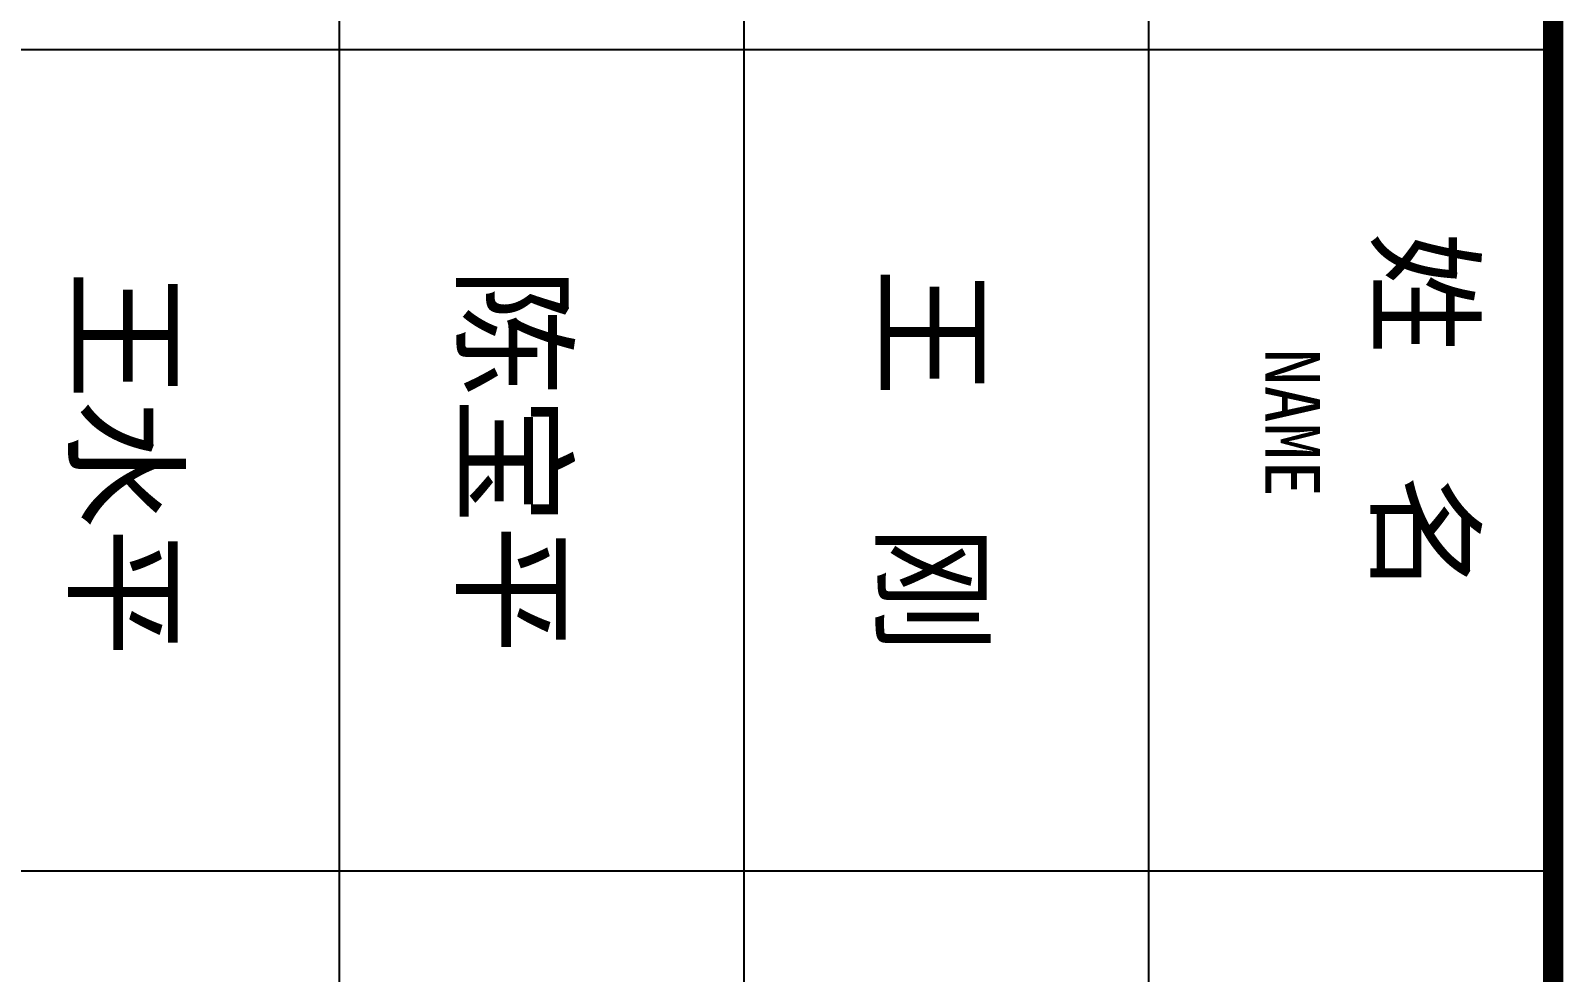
# Model space of a CAD drawing. Extents: x 31695611 to 39053694, y -59225 to 904195.
# Drawn here: x 38343730 to 38350169, y 760829 to 764786 of the extents above; entities that cross this region are included whole.
import ezdxf

# ---------------------------------------------------------------- set-up
doc = ezdxf.new("R2010")
doc.units = 0
doc.header["$LTSCALE"] = 1000
doc.header["$MEASUREMENT"] = 0
doc.layers.get('0').update_dxf_attribs({"linetype": 'CONTINUOUS'})
doc.layers.add('PUB_TEXT', color=7, linetype='CONTINUOUS')
doc.layers.add('PUB_TITLE', color=4, linetype='CONTINUOUS')
doc.styles.add('TQ', font='')
doc.styles.get('TQ').set_extended_font_data('SimSun')

# ---------------------------------------------------------------- blocks, each defined once
blk = doc.blocks.new('TK')
at = {"layer": 'PUB_TITLE'}
for p, q in [((31010789.1, -82916.2), (31010789.1, -76966.2)), ((31012514.6, -82916.2), (31012514.6, -76966.2)), ((31008732.1, -77816.2), (31014342.1, -77816.2)), ((31008732.1, -78666.2), (31014342.1, -78666.2)), ((31008732.1, -79516.2), (31014342.1, -79516.2))]:
    blk.add_line(p, q, dxfattribs=at)
at = {"layer": 'PUB_TITLE', "const_width": 42.5}
blk.add_lwpolyline([(31008732.1, -76966.2), (31014342.1, -76966.2)], dxfattribs=at)
at = {"layer": 'PUB_TEXT', "style": 'TQ'}
for s, p in [('王  刚', (31011247.6, -78369.7)), ('陈宝平', (31011247.6, -79249.4)), ('王水平', (31011253.6, -80064.2))]:
    blk.add_text(s, height=198, dxfattribs=at).set_placement(p)
at = {"layer": 'PUB_TEXT', "attachment_point": 1, "style": 'TQ'}
for s, insert, char_height, width in [('姓  名', (31011171.9, -77143.1), 187, 1162.485), ('NAME', (31011416.8, -77456.1), 114.75, 2399.55)]:
    blk.add_mtext(s, dxfattribs=dict(at, insert=insert, char_height=char_height, width=width))

msp = doc.modelspace()

# ---------------------------------------------------------------- block references
at = {"xscale": 2, "yscale": 2, "zscale": 2, "rotation": 270}
msp.add_blockref('TK', (38504058.5, 62786284.7), dxfattribs=at)
msp.add_blockref('TK', (38504058.5, 62786284.7), dxfattribs=at)

doc.saveas('drawing.dxf')
